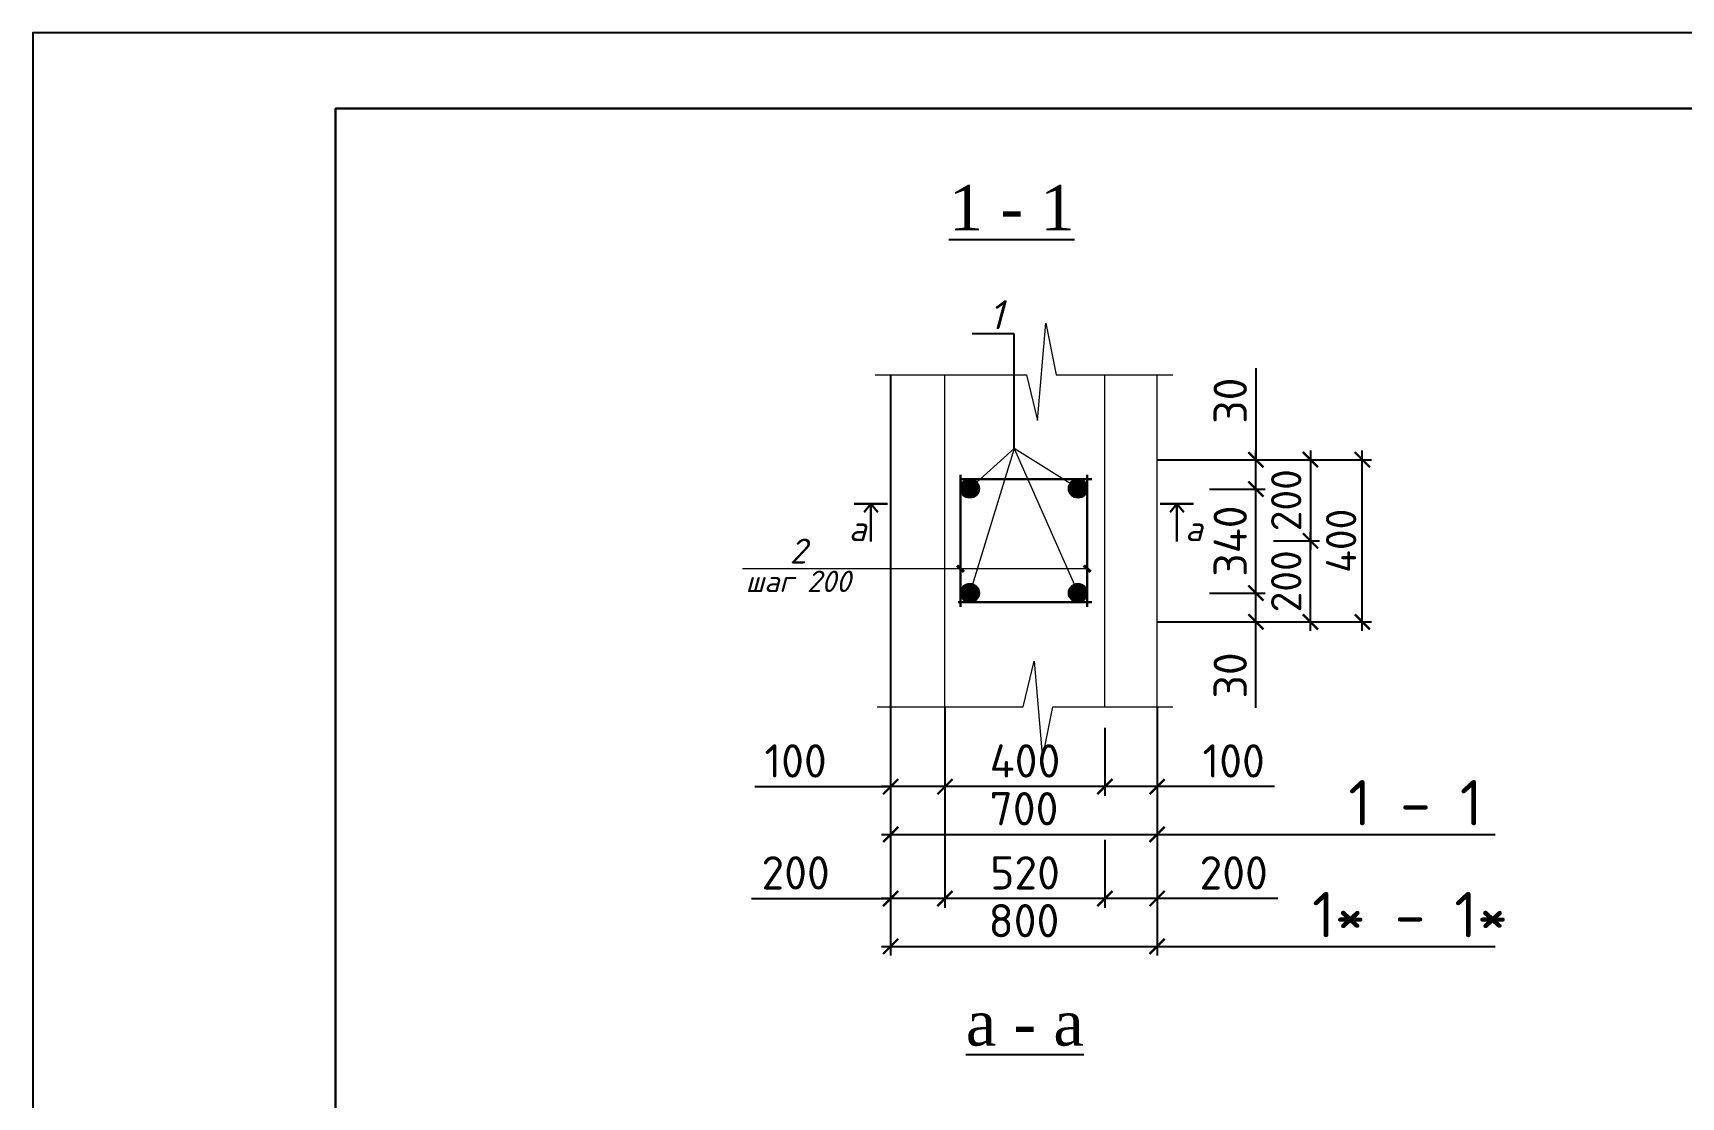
# Model space of a CAD drawing. Header units: millimetres. Extents: x 572274 to 2241483, y -888675 to -304135.
# Drawn here: x 1094937 to 1105828, y -622341 to -615307 of the extents above; entities that cross this region are included whole.
import ezdxf

# ---------------------------------------------------------------- set-up
doc = ezdxf.new("R2010")
doc.units = ezdxf.units.MM
doc.layers.add('Layer7', color=7, linetype='Continuous')
doc.layers.add('экспликация', color=162, linetype='Continuous')
doc.layers.add('Размер', color=150, linetype='Continuous', lineweight=5)
doc.layers.add('Тонкая', color=7, linetype='Continuous', lineweight=15)
doc.styles.get("Standard").update_dxf_attribs({"font": 'isocpeur.ttf'})
doc.styles.add('style1', font='isocpeui.ttf')
doc.styles.add('стиль1', font='isocpeui.ttf', dxfattribs={"height": 300})
doc.dimstyles.new('Copy(2) of ISO-25', dxfattribs={"dimtxt": 300, "dimasz": 180, "dimexe": 60, "dimexo": 0, "dimgap": 80, "dimtad": 1, "dimtxsty": 'Standard', "dimblk": 'ARCHTICK', "dimcen": 150, "dimdle": 60, "dimazin": 0, "dimtfac": 1, "dimtmove": 0, "dimatfit": 3, "dimfxl": 60, "dimarcsym": 0})

# ---------------------------------------------------------------- blocks, each defined once
blk = doc.blocks.new('_ArchTick')
at = {"color": 0, "linetype": 'ByBlock', "const_width": 0.15}
blk.add_lwpolyline([(-0.5, -0.5), (0.5, 0.5)], dxfattribs=at)
blk = doc.blocks.new('*D404')
at = {"layer": 'Defpoints', "color": 0, "lineweight": 25, "transparency": 16777216}
for p in [(1103136, -618664), (1103379, -618664), (1102366, -619200)]:
    blk.add_point(p, dxfattribs=at)
at = {"layer": 'Размер', "color": 0, "lineweight": -2, "transparency": 16777216}
for p, q in [((1103379, -619260), (1103379, -618604)), ((1103136, -618664), (1103439, -618664)), ((1102366, -619200), (1103439, -619200))]:
    blk.add_line(p, q, dxfattribs=at)
at = {"layer": 'Размер', "color": 0, "lineweight": -2, "transparency": 16777216, "xscale": 100, "yscale": 100, "zscale": 100}
for p, rotation in [((1103379, -618664), 90), ((1103379, -619200), 270)]:
    blk.add_blockref('_ArchTick', p, dxfattribs=dict(at, rotation=rotation))
at = {"layer": 'Размер', "color": 0, "transparency": 16777216, "insert": (1103219, -618932), "char_height": 200, "attachment_point": 5, "rotation": 90}
blk.add_mtext('200', dxfattribs=at)
blk = doc.blocks.new('*D405')
at = {"layer": 'Defpoints', "color": 0, "lineweight": 25, "transparency": 16777216}
for p in [(1102366, -618128), (1103136, -618664), (1103379, -618664)]:
    blk.add_point(p, dxfattribs=at)
at = {"layer": 'Размер', "color": 0, "lineweight": -2, "transparency": 16777216}
for p, q in [((1102366, -618128), (1103439, -618128)), ((1103379, -618068), (1103379, -618724)), ((1103136, -618664), (1103439, -618664))]:
    blk.add_line(p, q, dxfattribs=at)
at = {"layer": 'Размер', "color": 0, "lineweight": -2, "transparency": 16777216, "xscale": 100, "yscale": 100, "zscale": 100}
for p, rotation in [((1103379, -618128), 90), ((1103379, -618664), 270)]:
    blk.add_blockref('_ArchTick', p, dxfattribs=dict(at, rotation=rotation))
at = {"layer": 'Размер', "color": 0, "transparency": 16777216, "insert": (1103219, -618396), "char_height": 200, "attachment_point": 5, "rotation": 90}
blk.add_mtext('200', dxfattribs=at)
blk = doc.blocks.new('*D406')
at = {"layer": 'Defpoints', "color": 0, "lineweight": 25, "transparency": 16777216}
for p in [(1102366, -618128), (1103722, -618128), (1102366, -619200)]:
    blk.add_point(p, dxfattribs=at)
at = {"layer": 'Размер', "color": 0, "lineweight": -2, "transparency": 16777216}
for p, q in [((1102366, -618128), (1103782, -618128)), ((1103722, -619260), (1103722, -618068)), ((1102366, -619200), (1103782, -619200))]:
    blk.add_line(p, q, dxfattribs=at)
at = {"layer": 'Размер', "color": 0, "lineweight": -2, "transparency": 16777216, "xscale": 100, "yscale": 100, "zscale": 100}
for p, rotation in [((1103722, -618128), 90), ((1103722, -619200), 270)]:
    blk.add_blockref('_ArchTick', p, dxfattribs=dict(at, rotation=rotation))
at = {"layer": 'Размер', "color": 0, "transparency": 16777216, "insert": (1103582, -618664), "char_height": 200, "attachment_point": 5, "rotation": 90}
blk.add_mtext('400', dxfattribs=at)
blk = doc.blocks.new('*D407')
at = {"layer": 'Defpoints', "color": 0, "lineweight": 25, "transparency": 16777216}
for p in [(1102366, -619762), (1102021, -619901), (1102021, -620289)]:
    blk.add_point(p, dxfattribs=at)
at = {"layer": 'Размер', "color": 0, "lineweight": -2, "transparency": 16777216}
for p, q in [((1102366, -619762), (1102366, -620349)), ((1102021, -619901), (1102021, -620349)), ((1102426, -620289), (1101961, -620289)), ((1103141, -620289), (1102366, -620289))]:
    blk.add_line(p, q, dxfattribs=at)
at = {"layer": 'Размер', "color": 0, "lineweight": -2, "transparency": 16777216, "xscale": 100, "yscale": 100, "zscale": 100, "rotation": 180}
blk.add_blockref('_ArchTick', (1102021, -620289), dxfattribs=at)
at = {"layer": 'Размер', "color": 0, "lineweight": -2, "transparency": 16777216, "xscale": 100, "yscale": 100, "zscale": 100}
blk.add_blockref('_ArchTick', (1102366, -620289), dxfattribs=at)
at = {"layer": 'Размер', "color": 0, "transparency": 16777216, "insert": (1102872, -620119), "char_height": 220, "attachment_point": 5}
blk.add_mtext('100', dxfattribs=at)
blk = doc.blocks.new('*D408')
at = {"layer": 'Defpoints', "color": 0, "lineweight": 25, "transparency": 16777216}
for p in [(1100964, -619762), (1102021, -619901), (1100964, -620289)]:
    blk.add_point(p, dxfattribs=at)
at = {"layer": 'Размер', "color": 0, "lineweight": -2, "transparency": 16777216}
for p, q in [((1100964, -619762), (1100964, -620349)), ((1102021, -619901), (1102021, -620349)), ((1102081, -620289), (1100904, -620289))]:
    blk.add_line(p, q, dxfattribs=at)
at = {"layer": 'Размер', "color": 0, "lineweight": -2, "transparency": 16777216, "xscale": 100, "yscale": 100, "zscale": 100, "rotation": 180}
blk.add_blockref('_ArchTick', (1100964, -620289), dxfattribs=at)
at = {"layer": 'Размер', "color": 0, "lineweight": -2, "transparency": 16777216, "xscale": 100, "yscale": 100, "zscale": 100}
blk.add_blockref('_ArchTick', (1102021, -620289), dxfattribs=at)
at = {"layer": 'Размер', "color": 0, "transparency": 16777216, "insert": (1101493, -620119), "char_height": 220, "attachment_point": 5}
blk.add_mtext('400', dxfattribs=at)
blk = doc.blocks.new('*D409')
at = {"layer": 'Defpoints', "color": 0, "lineweight": 25, "transparency": 16777216}
for p in [(1100605, -619762), (1100964, -619762), (1100605, -620289)]:
    blk.add_point(p, dxfattribs=at)
at = {"layer": 'Размер', "color": 0, "lineweight": -2, "transparency": 16777216}
for p, q in [((1100605, -619762), (1100605, -620349)), ((1100964, -619762), (1100964, -620349)), ((1099708, -620289), (1100605, -620289)), ((1101024, -620289), (1100545, -620289))]:
    blk.add_line(p, q, dxfattribs=at)
at = {"layer": 'Размер', "color": 0, "lineweight": -2, "transparency": 16777216, "xscale": 100, "yscale": 100, "zscale": 100, "rotation": 180}
blk.add_blockref('_ArchTick', (1100605, -620289), dxfattribs=at)
at = {"layer": 'Размер', "color": 0, "lineweight": -2, "transparency": 16777216, "xscale": 100, "yscale": 100, "zscale": 100}
blk.add_blockref('_ArchTick', (1100964, -620289), dxfattribs=at)
at = {"layer": 'Размер', "color": 0, "transparency": 16777216, "insert": (1099977, -620119), "char_height": 220, "attachment_point": 5}
blk.add_mtext('100', dxfattribs=at)
blk = doc.blocks.new('*D410')
at = {"layer": 'Defpoints', "color": 0, "lineweight": 25, "transparency": 16777216}
for p in [(1102711, -619010), (1103019, -619010), (1102366, -619200)]:
    blk.add_point(p, dxfattribs=at)
at = {"layer": 'Размер', "color": 0, "lineweight": -2, "transparency": 16777216}
for p, q in [((1102711, -619010), (1103079, -619010)), ((1103019, -619260), (1103019, -618950)), ((1102366, -619200), (1103079, -619200)), ((1103019, -619768), (1103019, -619200))]:
    blk.add_line(p, q, dxfattribs=at)
at = {"layer": 'Размер', "color": 0, "lineweight": -2, "transparency": 16777216, "xscale": 100, "yscale": 100, "zscale": 100}
for p, rotation in [((1103019, -619010), 90), ((1103019, -619200), 270)]:
    blk.add_blockref('_ArchTick', p, dxfattribs=dict(at, rotation=rotation))
at = {"layer": 'Размер', "color": 0, "transparency": 16777216, "insert": (1102849, -619554), "char_height": 220, "attachment_point": 5, "rotation": 90}
blk.add_mtext('30', dxfattribs=at)
blk = doc.blocks.new('*D411')
at = {"layer": 'Defpoints', "color": 0, "lineweight": 25, "transparency": 16777216}
for p in [(1102711, -618322), (1103019, -618322), (1102711, -619010)]:
    blk.add_point(p, dxfattribs=at)
at = {"layer": 'Размер', "color": 0, "lineweight": -2, "transparency": 16777216}
for p, q in [((1103019, -619070), (1103019, -618262)), ((1102711, -618322), (1103079, -618322)), ((1102711, -619010), (1103079, -619010))]:
    blk.add_line(p, q, dxfattribs=at)
at = {"layer": 'Размер', "color": 0, "lineweight": -2, "transparency": 16777216, "xscale": 100, "yscale": 100, "zscale": 100}
for p, rotation in [((1103019, -618322), 90), ((1103019, -619010), 270)]:
    blk.add_blockref('_ArchTick', p, dxfattribs=dict(at, rotation=rotation))
at = {"layer": 'Размер', "color": 0, "transparency": 16777216, "insert": (1102849, -618666), "char_height": 220, "attachment_point": 5, "rotation": 90}
blk.add_mtext('340', dxfattribs=at)
blk = doc.blocks.new('*D412')
at = {"layer": 'Defpoints', "color": 0, "lineweight": 25, "transparency": 16777216}
for p in [(1102366, -618128), (1103019, -618128), (1102711, -618322)]:
    blk.add_point(p, dxfattribs=at)
at = {"layer": 'Размер', "color": 0, "lineweight": -2, "transparency": 16777216}
for p, q in [((1103019, -617524), (1103019, -618128)), ((1102366, -618128), (1103079, -618128)), ((1103019, -618382), (1103019, -618068)), ((1102711, -618322), (1103079, -618322))]:
    blk.add_line(p, q, dxfattribs=at)
at = {"layer": 'Размер', "color": 0, "lineweight": -2, "transparency": 16777216, "xscale": 100, "yscale": 100, "zscale": 100}
for p, rotation in [((1103019, -618128), 90), ((1103019, -618322), 270)]:
    blk.add_blockref('_ArchTick', p, dxfattribs=dict(at, rotation=rotation))
at = {"layer": 'Размер', "color": 0, "transparency": 16777216, "insert": (1102849, -617738), "char_height": 220, "attachment_point": 5, "rotation": 90}
blk.add_mtext('30', dxfattribs=at)
blk = doc.blocks.new('*D413')
at = {"layer": 'Defpoints', "color": 0, "lineweight": 25, "transparency": 16777216}
for p in [(1100605, -619762), (1102366, -619762), (1102366, -620605)]:
    blk.add_point(p, dxfattribs=at)
at = {"layer": 'Размер', "color": 0, "lineweight": -2, "transparency": 16777216}
for p, q in [((1100605, -619762), (1100605, -620665)), ((1102366, -619762), (1102366, -620665)), ((1100545, -620605), (1102426, -620605))]:
    blk.add_line(p, q, dxfattribs=at)
at = {"layer": 'Размер', "color": 0, "lineweight": -2, "transparency": 16777216, "xscale": 100, "yscale": 100, "zscale": 100, "rotation": 180}
blk.add_blockref('_ArchTick', (1100605, -620605), dxfattribs=at)
at = {"layer": 'Размер', "color": 0, "lineweight": -2, "transparency": 16777216, "xscale": 100, "yscale": 100, "zscale": 100}
blk.add_blockref('_ArchTick', (1102366, -620605), dxfattribs=at)
at = {"layer": 'Размер', "color": 0, "transparency": 16777216, "insert": (1101486, -620435), "char_height": 220, "attachment_point": 5}
blk.add_mtext('700', dxfattribs=at)
blk = doc.blocks.new('*D959')
at = {"layer": 'Defpoints', "color": 0, "lineweight": 25, "transparency": 16777216}
for p in [(1102366, -620502), (1102021, -620641), (1102021, -621029)]:
    blk.add_point(p, dxfattribs=at)
at = {"layer": 'Размер', "color": 0, "lineweight": -2, "transparency": 16777216}
for p, q in [((1102366, -620502), (1102366, -621089)), ((1102021, -620641), (1102021, -621089)), ((1102426, -621029), (1101961, -621029)), ((1103163, -621029), (1102366, -621029))]:
    blk.add_line(p, q, dxfattribs=at)
at = {"layer": 'Размер', "color": 0, "lineweight": -2, "transparency": 16777216, "xscale": 100, "yscale": 100, "zscale": 100, "rotation": 180}
blk.add_blockref('_ArchTick', (1102021, -621029), dxfattribs=at)
at = {"layer": 'Размер', "color": 0, "lineweight": -2, "transparency": 16777216, "xscale": 100, "yscale": 100, "zscale": 100}
blk.add_blockref('_ArchTick', (1102366, -621029), dxfattribs=at)
at = {"layer": 'Размер', "color": 0, "transparency": 16777216, "insert": (1102872, -620859), "char_height": 220, "attachment_point": 5}
blk.add_mtext('200', dxfattribs=at)
blk = doc.blocks.new('*D960')
at = {"layer": 'Defpoints', "color": 0, "lineweight": 25, "transparency": 16777216}
for p in [(1100964, -620349), (1102021, -620641), (1100964, -621029)]:
    blk.add_point(p, dxfattribs=at)
at = {"layer": 'Размер', "color": 0, "lineweight": -2, "transparency": 16777216}
for p, q in [((1100964, -620349), (1100964, -621089)), ((1102021, -620641), (1102021, -621089)), ((1102081, -621029), (1100904, -621029))]:
    blk.add_line(p, q, dxfattribs=at)
at = {"layer": 'Размер', "color": 0, "lineweight": -2, "transparency": 16777216, "xscale": 100, "yscale": 100, "zscale": 100, "rotation": 180}
blk.add_blockref('_ArchTick', (1100964, -621029), dxfattribs=at)
at = {"layer": 'Размер', "color": 0, "lineweight": -2, "transparency": 16777216, "xscale": 100, "yscale": 100, "zscale": 100}
blk.add_blockref('_ArchTick', (1102021, -621029), dxfattribs=at)
at = {"layer": 'Размер', "color": 0, "transparency": 16777216, "insert": (1101493, -620859), "char_height": 220, "attachment_point": 5}
blk.add_mtext('520', dxfattribs=at)
blk = doc.blocks.new('*D961')
at = {"layer": 'Defpoints', "color": 0, "lineweight": 25, "transparency": 16777216}
for p in [(1100605, -620502), (1100964, -620641), (1100605, -621029)]:
    blk.add_point(p, dxfattribs=at)
at = {"layer": 'Размер', "color": 0, "lineweight": -2, "transparency": 16777216}
for p, q in [((1100605, -620502), (1100605, -621089)), ((1100964, -620641), (1100964, -621089)), ((1099686, -621029), (1100605, -621029)), ((1101024, -621029), (1100545, -621029))]:
    blk.add_line(p, q, dxfattribs=at)
at = {"layer": 'Размер', "color": 0, "lineweight": -2, "transparency": 16777216, "xscale": 100, "yscale": 100, "zscale": 100, "rotation": 180}
blk.add_blockref('_ArchTick', (1100605, -621029), dxfattribs=at)
at = {"layer": 'Размер', "color": 0, "lineweight": -2, "transparency": 16777216, "xscale": 100, "yscale": 100, "zscale": 100}
blk.add_blockref('_ArchTick', (1100964, -621029), dxfattribs=at)
at = {"layer": 'Размер', "color": 0, "transparency": 16777216, "insert": (1099977, -620859), "char_height": 220, "attachment_point": 5}
blk.add_mtext('200', dxfattribs=at)
blk = doc.blocks.new('*D962')
at = {"layer": 'Defpoints', "color": 0, "lineweight": 25, "transparency": 16777216}
for p in [(1100605, -620502), (1102366, -620502), (1102366, -621345)]:
    blk.add_point(p, dxfattribs=at)
at = {"layer": 'Размер', "color": 0, "lineweight": -2, "transparency": 16777216}
for p, q in [((1100605, -620502), (1100605, -621405)), ((1102366, -620502), (1102366, -621405)), ((1100545, -621345), (1102426, -621345))]:
    blk.add_line(p, q, dxfattribs=at)
at = {"layer": 'Размер', "color": 0, "lineweight": -2, "transparency": 16777216, "xscale": 100, "yscale": 100, "zscale": 100, "rotation": 180}
blk.add_blockref('_ArchTick', (1100605, -621345), dxfattribs=at)
at = {"layer": 'Размер', "color": 0, "lineweight": -2, "transparency": 16777216, "xscale": 100, "yscale": 100, "zscale": 100}
blk.add_blockref('_ArchTick', (1102366, -621345), dxfattribs=at)
at = {"layer": 'Размер', "color": 0, "transparency": 16777216, "insert": (1101486, -621175), "char_height": 220, "attachment_point": 5}
blk.add_mtext('800', dxfattribs=at)

msp = doc.modelspace()

# ---------------------------------------------------------------- hatches: boundary and pattern name
h = msp.add_hatch(color=256)
h.set_gradient(color2=(31, 31, 31), one_color=1, tint=0.12)
edge = h.paths.add_edge_path()
edge.add_arc((1101128.193, -618318.7), 61.201, 0, 360)
h = msp.add_hatch(color=256)
h.set_gradient(color2=(31, 31, 31), one_color=1, tint=0.12)
edge = h.paths.add_edge_path()
edge.add_arc((1101843.311, -618318.7), 61.201, 0, 360)
h = msp.add_hatch(color=256)
h.set_gradient(color2=(31, 31, 31), one_color=1, tint=0.12)
edge = h.paths.add_edge_path()
edge.add_arc((1101128.193, -619009.576), 61.201, 0, 360)
h = msp.add_hatch(color=256)
h.set_gradient(color2=(31, 31, 31), one_color=1, tint=0.12)
edge = h.paths.add_edge_path()
edge.add_arc((1101843.311, -619009.576), 61.201, 0, 360)

# ---------------------------------------------------------------- linework, layer by layer
at = {"color": 5}
for p, q in [((1101420.991, -617296.353), (1101143.277, -617296.353)), ((1101420.777, -618055.016), (1101420.991, -617296.353))]:
    msp.add_line(p, q, dxfattribs=at)
at = {"color": 0, "lineweight": 5}
for p, q in [((1100963.744, -619761.913), (1100963.744, -617566.363)), ((1102021.414, -619761.913), (1102021.414, -617566.363)), ((1102366.26, -619761.913), (1102366.26, -617566.363))]:
    msp.add_line(p, q, dxfattribs=at)
at = {"color": 5, "lineweight": 5}
for p, q in [((1101420.777, -618055.016), (1101128.193, -618318.7)), ((1101420.777, -618055.016), (1101128.193, -619009.576)), ((1101420.777, -618055.016), (1101843.311, -619009.576)), ((1101843.311, -618318.7), (1101420.777, -618055.016)), ((1101903.941, -618848.328), (1099626.817, -618848.751))]:
    msp.add_line(p, q, dxfattribs=at)
at = {"lineweight": 30}
for p, q in [((1101063.991, -618257.5), (1101933.465, -618257.5)), ((1101066.992, -619099.73), (1101066.992, -618228.547)), ((1101904.512, -619099.73), (1101904.512, -618228.547)), ((1100585.244, -618419.969), (1100364.494, -618419.969)), ((1100474.869, -618419.969), (1100429.729, -618475.139)), ((1100474.869, -618669.819), (1100474.869, -618419.969)), ((1100474.869, -618419.969), (1100520.009, -618475.139)), ((1102607.01, -618419.969), (1102386.26, -618419.969)), ((1102496.635, -618419.969), (1102451.495, -618475.139)), ((1102496.635, -618669.819), (1102496.635, -618419.969)), ((1102496.635, -618419.969), (1102541.775, -618475.139)), ((1101051.692, -619070.776), (1101933.465, -619070.776))]:
    msp.add_line(p, q, dxfattribs=at)
at = {"lineweight": 40}
for p, q in [((1101089.344, -618869.984), (1101044.64, -618827.75)), ((1101926.293, -618869.445), (1101881.589, -618827.211))]:
    msp.add_line(p, q, dxfattribs=at)
at = {"lineweight": 25}
for p, q in [((1102400, -620605.326), (1104600, -620605.326)), ((1102400, -621345.326), (1104600, -621345.326))]:
    msp.add_line(p, q, dxfattribs=at)
at = {"lineweight": 25, "ltscale": 100}
msp.add_lwpolyline([(1094937.102, -645007.415), (1136937.102, -645007.415), (1136937.102, -615307.415), (1094937.102, -615307.415)], close=True, dxfattribs=at)
at = {"color": 1, "lineweight": 30}
msp.add_lwpolyline([(1096937.102, -644507.415), (1136437.102, -644507.415), (1136437.102, -615807.415), (1096937.102, -615807.415)], close=True, dxfattribs=at)
msp.add_lwpolyline([(1100605.244, -619761.913), (1100605.244, -618662.044), (1100605.244, -617566.363)])
for centre in [(1101128.193, -618318.7), (1101843.311, -618318.7), (1101128.193, -619009.576), (1101843.311, -619009.576)]:
    msp.add_circle(centre, 61.201)
at = {"layer": 'Тонкая'}
for p, q in [((1101575.835, -617869.577), (1101630.179, -617225.107)), ((1101630.179, -617225.107), (1101698.602, -617566.363)), ((1100503.252, -617566.363), (1101502.4, -617566.363)), ((1101502.4, -617566.363), (1101575.835, -617869.577)), ((1101698.602, -617566.363), (1102469.01, -617566.363)), ((1101480.429, -619761.913), (1101553.864, -619458.699)), ((1101553.864, -619458.699), (1101608.209, -620103.17)), ((1100515.386, -619761.913), (1101480.429, -619761.913)), ((1101608.209, -620103.17), (1101676.631, -619761.913)), ((1101676.631, -619761.913), (1102470.699, -619761.913))]:
    msp.add_line(p, q, dxfattribs=at)

# ---------------------------------------------------------------- texts
for s, p in [('1 - 1', (1103630, -620545.326)), ('1* - 1*', (1103390, -621285.326))]:
    msp.add_text(s, height=300).set_placement(p)
at = {"color": 7, "ltscale": 50, "char_height": 164.809, "width": 200.74764, "attachment_point": 1, "style": 'style1'}
for insert in [(1100327.242, -618500.605), (1102549.997, -618500.605)]:
    msp.add_mtext('а', dxfattribs=dict(at, insert=insert))
at = {"layer": 'Layer7', "lineweight": 25, "char_height": 300, "width": 2595.58354, "attachment_point": 2, "style": 'стиль1'}
for s, insert in [('{\\fTimes New Roman|b0|i0|c204|p18;\\L1 - 1}', (1101405.471, -616312.258)), ('{\\fTimes New Roman|b0|i0|c204|p18;\\Lа - а}', (1101491.567, -621700.568))]:
    msp.add_mtext(s, dxfattribs=dict(at, insert=insert))
at = {"layer": 'экспликация', "color": 7, "ltscale": 50, "style": 'style1'}
for s, insert, char_height, width, attachment_point, line_spacing_factor in [('{\\fISOCPEUR|b0|i1|c204|p34;1}', (1101254.081, -617073.961), 191.92888, 1929.522, 1, 0.6), ('2\\P{\\H0.8571x;шаг 200}', (1099993.856, -618649.473), 164.80859, 875.2792, 2, 0.771429)]:
    msp.add_mtext(s, dxfattribs=dict(at, insert=insert, char_height=char_height, width=width, attachment_point=attachment_point, line_spacing_factor=line_spacing_factor))

# ---------------------------------------------------------------- dimensions: what is measured, and where the dimension line sits
at = {"layer": 'Размер'}
for base, p1, p2, angle, text, override, picture, middle in [((1103018.807, -618128.477), (1102711.461, -618322.01), (1102366.26, -618128.477), 90, '30', {"dimtxt": 220, "dimasz": 100, "dimgap": 60, "dimtmove": 1}, '*D412', (1102972.847, -617737.661)), ((1103379.283, -618664.138), (1102366.26, -618128.477), (1103136.069, -618664.138), 270, '200', {"dimtxt": 200, "dimasz": 100, "dimgap": 60, "dimtmove": 1}, '*D405', (1103379.283, -618396.307)), ((1103379.283, -618664.138), (1102366.26, -619199.8), (1103136.069, -618664.138), 90, '200', {"dimtxt": 200, "dimasz": 100, "dimgap": 60, "dimtmove": 1}, '*D404', (1103379.283, -618931.969)), ((1103018.807, -619009.744), (1102366.26, -619199.8), (1102711.271, -619009.744), 90, '30', {"dimtxt": 220, "dimasz": 100, "dimgap": 60, "dimtmove": 1}, '*D410', (1103018.807, -619553.979)), ((1100605.244, -620288.584), (1100963.744, -619761.913), (1100605.244, -619761.913), 180, '100', {"dimtxt": 220, "dimasz": 100, "dimgap": 60, "dimtmove": 1}, '*D409', (1099977.338, -620288.584)), ((1102366.26, -620605.326), (1100605.244, -619761.913), (1102366.26, -619761.913), 180, '700', {"dimtxt": 220, "dimasz": 100, "dimgap": 60, "dimtmove": 1}, '*D413', (1101485.752, -620605.326)), ((1102021.414, -620288.897), (1102366.26, -619761.913), (1102021.414, -619901.359), 180, '100', {"dimtxt": 220, "dimasz": 100, "dimgap": 60, "dimtmove": 1}, '*D407', (1102871.977, -620288.897)), ((1100605.244, -621028.584), (1100963.744, -620641.359), (1100605.244, -620501.913), 180, '200', {"dimtxt": 220, "dimasz": 100, "dimgap": 60, "dimtmove": 1}, '*D961', (1099977.338, -621028.584)), ((1102366.26, -621345.326), (1100605.244, -620501.913), (1102366.26, -620501.913), 180, '800', {"dimtxt": 220, "dimasz": 100, "dimgap": 60, "dimtmove": 1}, '*D962', (1101485.752, -621345.326)), ((1102021.414, -621028.897), (1102366.26, -620501.913), (1102021.414, -620641.359), 180, '200', {"dimtxt": 220, "dimasz": 100, "dimgap": 60, "dimtmove": 1}, '*D959', (1102871.977, -621028.897))]:
    dim = msp.add_linear_dim(base=base, p1=p1, p2=p2, angle=angle, text=text, dimstyle='Copy(2) of ISO-25', override=override, dxfattribs=at)
    dim.commit()
    dim.dimension.update_dxf_attribs({"geometry": picture, "text_midpoint": middle, "dimtype": 160})
for base, p1, p2, angle, text, override, picture, middle in [((1103721.54, -618128.477), (1102366.26, -619199.8), (1102366.26, -618128.477), 90, '400', {"dimtxt": 200, "dimasz": 100, "dimgap": 40, "dimtmove": 1}, '*D406', (1103581.54, -618664.138)), ((1103018.807, -618322.01), (1102711.271, -619009.744), (1102711.461, -618322.01), 90, '340', {"dimtxt": 220, "dimasz": 100, "dimgap": 60, "dimtmove": 1}, '*D411', (1102848.807, -618665.877)), ((1100963.744, -620288.897), (1102021.414, -619901.359), (1100963.744, -619761.913), 180, '400', {"dimtxt": 220, "dimasz": 100, "dimgap": 60, "dimtmove": 1}, '*D408', (1101492.579, -620118.897)), ((1100963.744, -621028.897), (1102021.414, -620641.359), (1100963.744, -620348.897), 180, '520', {"dimtxt": 220, "dimasz": 100, "dimgap": 60, "dimtmove": 1}, '*D960', (1101492.579, -620858.897))]:
    dim = msp.add_linear_dim(base=base, p1=p1, p2=p2, angle=angle, text=text, dimstyle='Copy(2) of ISO-25', override=override, dxfattribs=at)
    dim.commit()
    dim.dimension.update_dxf_attribs({"geometry": picture, "text_midpoint": middle})

doc.saveas('drawing.dxf')
